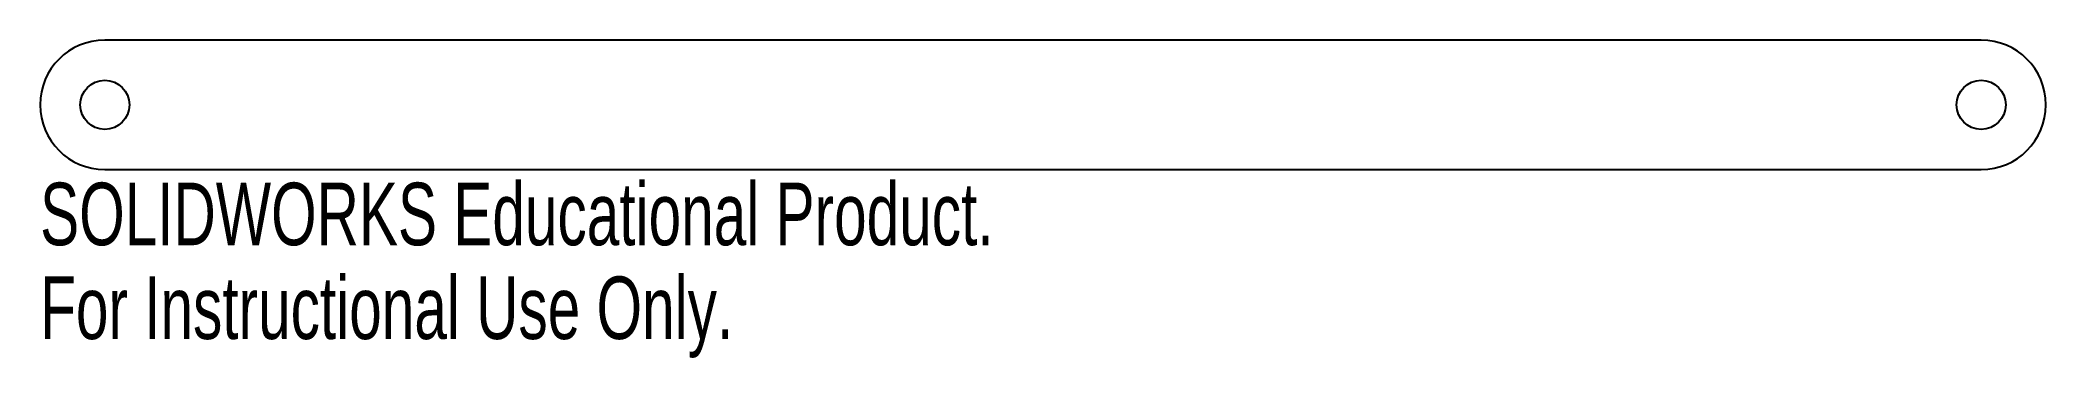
# Model space of a CAD drawing. Header units: millimetres. Extents: x -78 to 78, y -20 to 5.
import ezdxf

# ---------------------------------------------------------------- set-up
doc = ezdxf.new("R2010")
doc.units = ezdxf.units.MM
doc.styles.add('SLDTEXTSTYLE0', font='TXT', dxfattribs={"width": 0.7})

msp = doc.modelspace()

# ---------------------------------------------------------------- linework, layer by layer
at = {"color": 7, "linetype": 'Continuous', "lineweight": 25}
for p, q in [((72.5, 5), (-72.5, 5)), ((-72.5, -5), (72.5, -5))]:
    msp.add_line(p, q, dxfattribs=at)
for centre in [(-72.5, 0), (72.5, 0)]:
    msp.add_circle(centre, 1.9, dxfattribs=at)
for centre, start, end in [((-72.5, 0), 90, 270), ((72.5, 0), 270, 90)]:
    msp.add_arc(centre, 5, start, end, dxfattribs=at)

# ---------------------------------------------------------------- texts
at = {"color": 7, "linetype": 'Continuous', "char_height": 4.8336, "attachment_point": 1, "style": 'SLDTEXTSTYLE0'}
for s, insert in [('SOLIDWORKS Educational Product.', (-77.5, -6.02)), ('For Instructional Use Only.', (-77.5, -13.27))]:
    msp.add_mtext(s, dxfattribs=dict(at, insert=insert))

doc.saveas('drawing.dxf')
